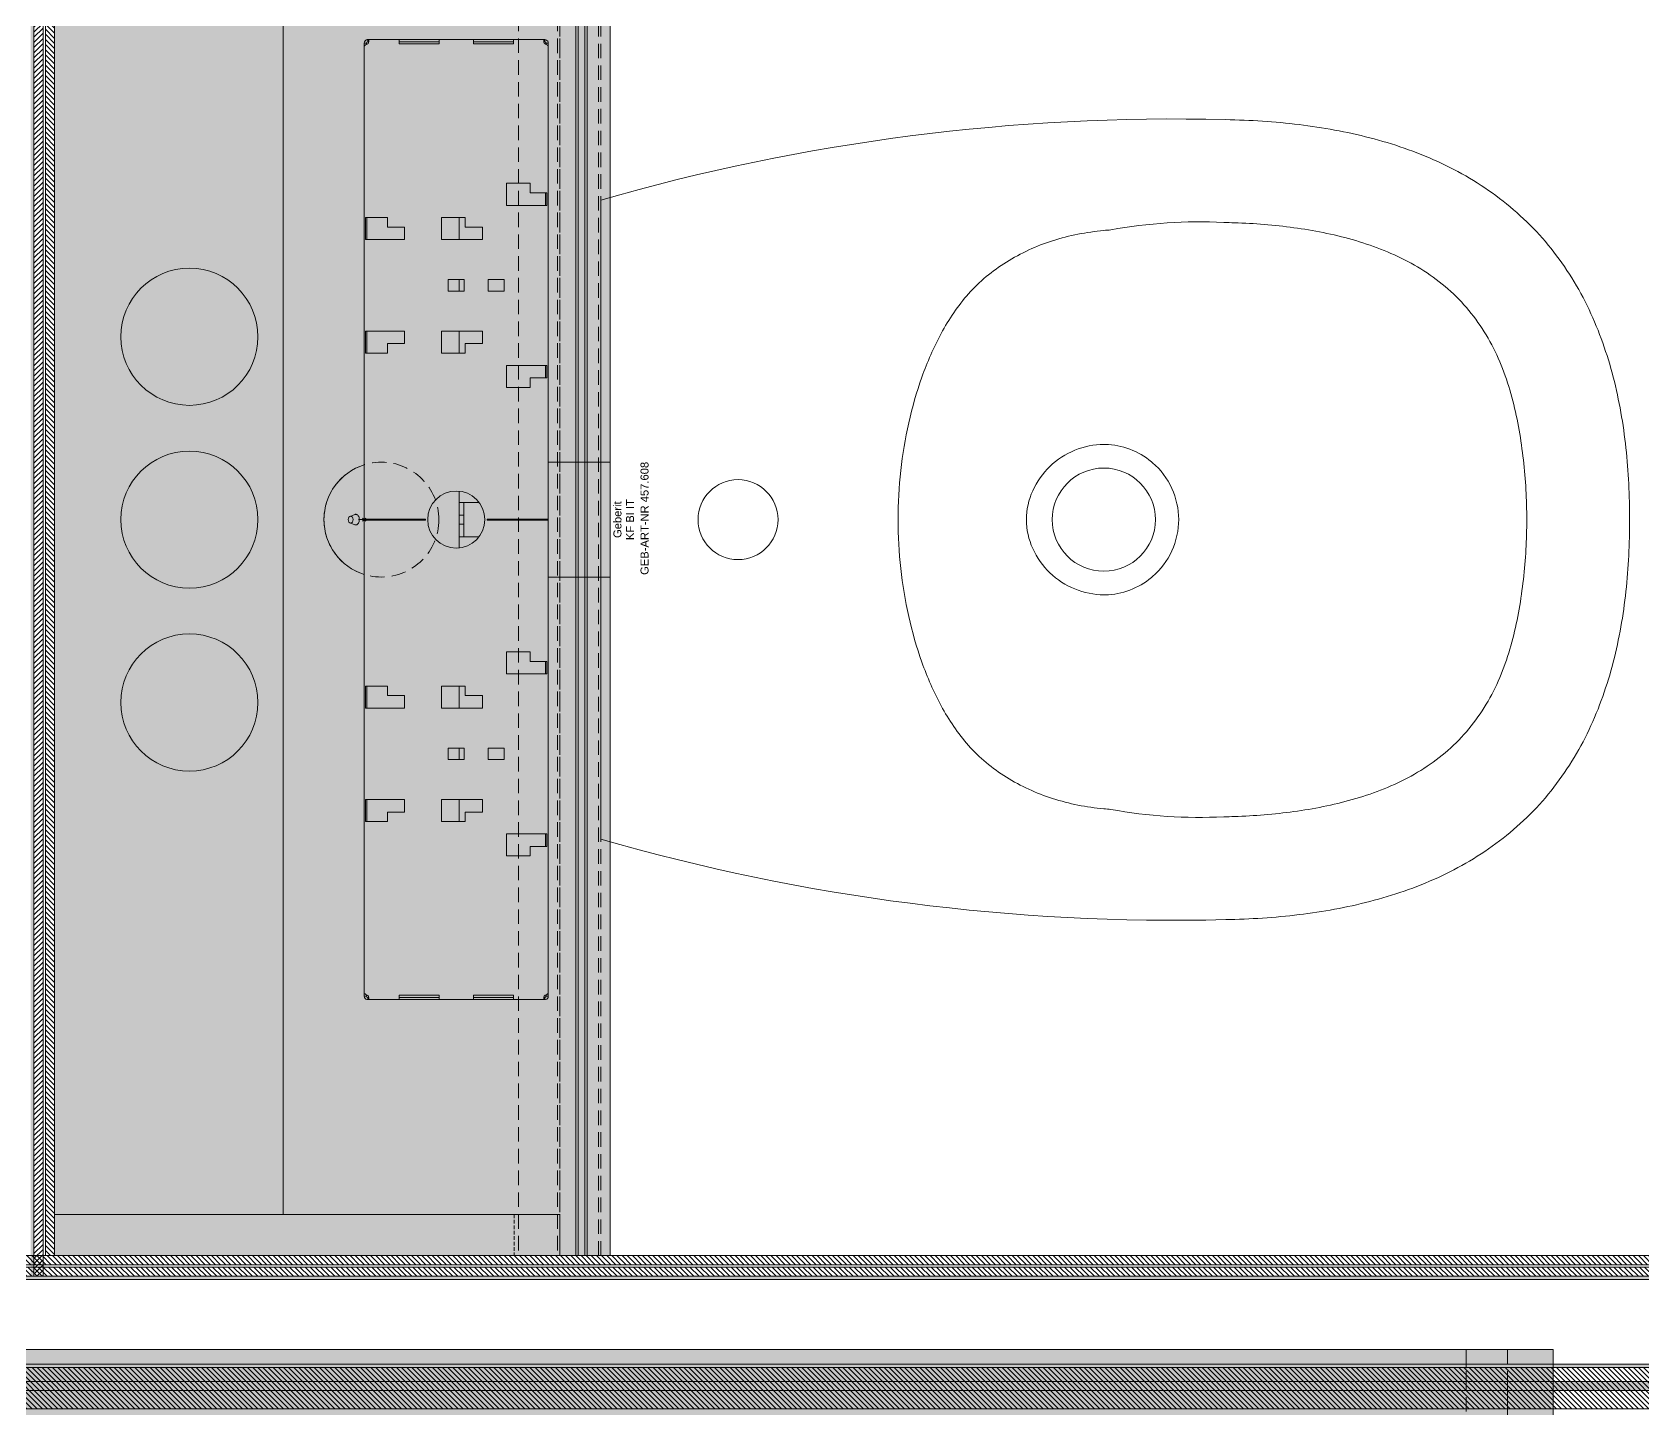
# Model space of a CAD drawing. Header units: millimetres. Extents: x -853320 to 19484, y -510814 to 9708.
# Drawn here: x 12826 to 13531, y 6708 to 7310 of the extents above; entities that cross this region are included whole.
import ezdxf
from ezdxf.enums import TextEntityAlignment as Align

# ---------------------------------------------------------------- set-up
doc = ezdxf.new("R2010")
doc.units = ezdxf.units.MM
doc.linetypes.add('NASCOSTA', pattern=[9.525, 6.35, -3.175])
doc.layers.add('DS_ST_quote 1_50', color=7, linetype='Continuous')
doc.layers.add('TRATTEGGI - Hatch', color=7, linetype='Continuous')
for name, color, linetype, lineweight in [('F_COMBIFIX bidet e wc', 7, 'Continuous', 5), ('F_DIBOND_soffitto_cassone', 7, 'Continuous', 5), ('F_Iluminazione', 170, 'Continuous', 5), ('F_IMPIANTO IDRAULICO', 7, 'Continuous', 5), ('F_LSB Lam.to BIANCO', 30, 'Continuous', 5), ('F_MASSELLO_abete', 30, 'Continuous', 5), ('F_MINERAL WALL', 6, 'Continuous', 5), ('F_MULTI laminato OPACO', 1, 'Continuous', 5), ('F_MULTI laminato OPACO_retino', 1, 'Continuous', 5), ('F_MULTI laminato_soffitto', 5, 'Continuous', 5), ('F_MULTI laminato_soffitto_veletta', 6, 'Continuous', 5), ('F_PARETE_nuove', 5, 'Continuous', 5), ('F_SANITARI', 5, 'Continuous', 5), ('F_SOFFITTI', 7, 'Continuous', 5), ('F_TUBOLARE sez.40x40', 7, 'Continuous', 5)]:
    doc.layers.add(name, color=color, linetype=linetype, lineweight=lineweight)
doc.layers.add('GEB-BEZUG', color=2, linetype='Continuous', lineweight=25, true_color=0xffff00)
doc.styles.add('ARIAL', font='arial.ttf')
doc.styles.get("Standard").update_dxf_attribs({"font": 'arial.ttf'})
doc.dimstyles.new('ISO-100', dxfattribs={"dimtxt": 100, "dimasz": 5, "dimexe": 0.25, "dimexo": 6, "dimgap": 6, "dimtad": 1, "dimtxsty": 'ARIAL', "dimblk": 'ARCHTICK', "dimcen": 2.5, "dimdle": 15, "dimse1": 1, "dimse2": 1, "dimclrd": 256, "dimclre": 256, "dimclrt": 256, "dimadec": 0, "dimazin": 0, "dimtfac": 1, "dimtmove": 0, "dimatfit": 3, "dimldrblk": 'ARCHTICK', "dimfxl": 1, "dimlwd": -1, "dimlwe": -1, "dimarcsym": 0})
pattern_1 = [(315, (2389.956, 53836.7789), (1.122532015, 1.122532015), [])]

# ---------------------------------------------------------------- blocks, each defined once
blk = doc.blocks.new('MOBILE LAVABO_bagno doppia_pianta_rev.02')
at = {"layer": 'F_MULTI laminato OPACO', "true_color": 0x636466, "transparency": 33554559}
h = blk.add_hatch(color=251, dxfattribs=at)
h.dxf.hatch_style = 1
h.paths.add_polyline_path([(3016.27, -6772.2), (3259.27, -6772.2), (3259.27, -5668.2), (3016.27, -5668.2)])
at = {"layer": 'TRATTEGGI - Hatch', "transparency": 33554687}
h = blk.add_hatch(color=1, dxfattribs=at)
h.dxf.hatch_style = 1
h.set_gradient(color1=(192, 192, 192), color2=(255, 255, 0), rotation=270, name='INVCURVED')
h.paths.add_polyline_path([(3249.27, -5668.2), (3249.27, -6772.2), (3245.27, -6772.2), (3245.27, -5668.2)])
at = {"layer": 'F_Iluminazione'}
blk.add_lwpolyline([(3249.27, -5668.2), (3249.27, -6772.2), (3245.27, -6772.2), (3245.27, -5668.2)], close=True, dxfattribs=at)
at = {"layer": 'F_MULTI laminato OPACO'}
blk.add_lwpolyline([(3016.27, -6772.2), (3259.27, -6772.2), (3259.27, -5668.2), (3016.27, -5668.2)], close=True, dxfattribs=at)
at = {"layer": 'F_MULTI laminato OPACO', "linetype": 'NASCOSTA'}
blk.add_lwpolyline([(3236.27, -6772.2), (3254.27, -6772.2), (3254.27, -5668.2), (3236.27, -5668.2)], close=True, dxfattribs=at)
blk = doc.blocks.new('CONTROSOFITTO_camera-living_lato corto_2415x1290_pianta_vista da sopra')
at = {"layer": 'F_MULTI laminato_soffitto_veletta', "transparency": 33554585}
h = blk.add_hatch(color=8, dxfattribs=at)
h.dxf.hatch_style = 1
h.paths.add_polyline_path([(28478.06, -49.14), (28478.06, -2467.14), (27188.06, -2467.14), (27188.06, -49.14)])
at = {"layer": 'F_MASSELLO_abete', "color": 1, "linetype": 'NASCOSTA'}
for points in [[(27294.06, -67.14), (27294.06, -49.14), (28440.06, -49.14), (28440.06, -67.14)], [(28458.06, -49.14), (28458.06, -2467.14), (28440.06, -2467.14), (28440.06, -49.14)]]:
    blk.add_lwpolyline(points, close=True, dxfattribs=at)
at = {"layer": 'F_MULTI laminato_soffitto_veletta'}
blk.add_lwpolyline([(28478.06, -49.14), (28478.06, -2467.14), (27188.06, -2467.14), (27188.06, -49.14)], close=True, dxfattribs=at)
blk = doc.blocks.new('CONTROSOFITTO_rev.01_pianta_vista da sopra')
at = {"layer": 'F_MULTI laminato_soffitto', "color": 5, "linetype": 'NASCOSTA', "ltscale": 5}
blk.add_lwpolyline([(27366.63, -34937.73), (24926.63, -34937.73), (24926.63, -35837.73), (27366.63, -35837.73)], close=True, dxfattribs=at)
at = {"layer": 'F_SOFFITTI'}
blk.add_blockref('CONTROSOFITTO_camera-living_lato corto_2415x1290_pianta_vista da sopra', (-1091.43, -34888.59), dxfattribs=at)
blk = doc.blocks.new('Einfügepunkt')
at = {"layer": 'GEB-BEZUG'}
for p, q in [((-0.71, -0.71), (0.71, 0.71)), ((-0.71, 0.71), (0.71, -0.71))]:
    blk.add_line(p, q, dxfattribs=at)
blk = doc.blocks.new('COMBIFIX_bidet_pianta')
at = {"layer": 'F_SANITARI', "ltscale": 25}
for p, q in [((253849.21, -71315.16), (253849.41, -71315.16)), ((253849.21, -71315.92), (253849.21, -71315.16)), ((253849.21, -71316.16), (253849.21, -71315.92)), ((253849.21, -71316.16), (253849.41, -71316.16)), ((253849.41, -71315.16), (253849.51, -71315.16)), ((253849.41, -71316.16), (253849.51, -71316.16)), ((253849.51, -71315.16), (253862.96, -71315.16)), ((253849.51, -71315.95), (253849.51, -71315.16)), ((253849.51, -71316.16), (253849.51, -71315.95)), ((253862.96, -71316.66), (253862.96, -71315.16)), ((253862.96, -71315.16), (253880.46, -71315.16)), ((253862.96, -71316.16), (253880.46, -71316.16)), ((253880.46, -71315.16), (253895.46, -71315.16)), ((253880.46, -71316.66), (253880.46, -71315.16)), ((253895.46, -71315.16), (253912.96, -71315.16)), ((253895.46, -71315.16), (253895.46, -71316.66)), ((253895.46, -71316.16), (253912.96, -71316.16)), ((253912.96, -71315.16), (253926.4, -71315.16)), ((253912.96, -71315.16), (253912.96, -71316.66)), ((253926.4, -71315.16), (253926.5, -71315.16)), ((253926.4, -71315.83), (253926.4, -71315.16)), ((253926.4, -71316.16), (253926.4, -71315.83)), ((253926.4, -71316.16), (253926.5, -71316.16)), ((253926.5, -71315.16), (253926.71, -71315.16)), ((253926.5, -71316.16), (253926.71, -71316.16)), ((253926.71, -71315.92), (253926.71, -71315.16)), ((253926.71, -71316.16), (253926.71, -71315.92)), ((253848.47, -71316.66), (253847.71, -71316.66)), ((253847.71, -71316.66), (253847.71, -71318.16)), ((253847.71, -71318.16), (253847.71, -71524.91)), ((253848.71, -71316.66), (253848.47, -71316.66)), ((253848.71, -71316.66), (253848.71, -71317.23)), ((253849.41, -71316.78), (253849.21, -71316.98)), ((253862.96, -71316.66), (253862.96, -71317.07)), ((253880.46, -71317.07), (253862.96, -71317.07)), ((253880.46, -71316.66), (253880.46, -71317.07)), ((253895.46, -71317.07), (253895.46, -71316.66)), ((253912.96, -71317.07), (253895.46, -71317.07)), ((253912.96, -71316.66), (253912.96, -71317.07)), ((253926.71, -71316.98), (253926.5, -71316.78)), ((253927.21, -71317.23), (253927.21, -71316.66)), ((253927.21, -71316.66), (253927.44, -71316.66)), ((253927.44, -71316.66), (253928.21, -71316.66)), ((253928.21, -71316.66), (253928.21, -71318.16)), ((253928.21, -71318.16), (253928.21, -71524.91)), ((253855.71, -71382.16), (253855.71, -71378.03)), ((253855.71, -71378.03), (253866.01, -71378.03)), ((253866.01, -71378.03), (253866.01, -71387.66)), ((253848.28, -71387.66), (253848.28, -71382.16)), ((253848.28, -71382.16), (253849.21, -71382.16)), ((253848.9, -71387.66), (253848.9, -71382.16)), ((253855.71, -71382.16), (253849.21, -71382.16)), ((253848.28, -71387.66), (253849.21, -71387.66)), ((253866.01, -71387.66), (253849.21, -71387.66)), ((253884.11, -71393.03), (253894.41, -71393.03)), ((253884.11, -71397.16), (253884.11, -71393.03)), ((253886.71, -71393.03), (253886.71, -71402.66)), ((253894.41, -71402.66), (253894.41, -71393.03)), ((253918.11, -71397.16), (253918.11, -71393.03)), ((253918.11, -71393.03), (253926.71, -71393.03)), ((253927.63, -71393.03), (253926.71, -71393.03)), ((253927.01, -71393.03), (253927.01, -71402.66)), ((253927.63, -71393.03), (253927.63, -71402.66)), ((253876.56, -71402.66), (253876.56, -71397.16)), ((253876.56, -71397.16), (253884.11, -71397.16)), ((253910.56, -71402.66), (253910.56, -71397.16)), ((253910.56, -71397.16), (253918.11, -71397.16)), ((253894.41, -71402.66), (253876.56, -71402.66)), ((253910.56, -71402.66), (253926.71, -71402.66)), ((253927.63, -71402.66), (253926.71, -71402.66)), ((253866.96, -71420.16), (253873.96, -71420.16)), ((253866.96, -71425.16), (253866.96, -71420.16)), ((253873.96, -71425.16), (253873.96, -71420.16)), ((253884.46, -71425.16), (253884.46, -71420.16)), ((253884.46, -71420.16), (253891.46, -71420.16)), ((253886.71, -71420.16), (253886.71, -71425.16)), ((253891.46, -71425.16), (253891.46, -71420.16)), ((253873.96, -71425.16), (253866.96, -71425.16)), ((253884.46, -71425.16), (253891.46, -71425.16)), ((253876.56, -71448.16), (253876.56, -71442.66)), ((253876.56, -71442.66), (253894.41, -71442.66)), ((253886.71, -71442.66), (253886.71, -71452.29)), ((253894.41, -71442.66), (253894.41, -71452.29)), ((253910.56, -71448.16), (253910.56, -71442.66)), ((253926.71, -71442.66), (253910.56, -71442.66)), ((253926.71, -71442.66), (253927.63, -71442.66)), ((253927.01, -71442.66), (253927.01, -71452.29)), ((253927.63, -71442.66), (253927.63, -71452.29)), ((253876.56, -71448.16), (253884.11, -71448.16)), ((253884.11, -71452.29), (253884.11, -71448.16)), ((253918.11, -71448.16), (253910.56, -71448.16)), ((253918.11, -71452.29), (253918.11, -71448.16)), ((253894.41, -71452.29), (253884.11, -71452.29)), ((253926.71, -71452.29), (253918.11, -71452.29)), ((253926.71, -71452.29), (253927.63, -71452.29)), ((253848.28, -71463.16), (253848.28, -71457.66)), ((253849.21, -71457.66), (253848.28, -71457.66)), ((253849.21, -71463.16), (253848.28, -71463.16)), ((253848.9, -71463.16), (253848.9, -71457.66)), ((253849.21, -71457.66), (253866.01, -71457.66)), ((253849.21, -71463.16), (253855.71, -71463.16)), ((253855.71, -71467.29), (253855.71, -71463.16)), ((253866.01, -71457.66), (253866.01, -71467.29)), ((253866.01, -71467.29), (253855.71, -71467.29)), ((253820.71, -71500.03), (253820.71, -71550.28)), ((253847.71, -71500.03), (253820.71, -71500.03)), ((253886.71, -71512.72), (253886.71, -71537.6)), ((253883.71, -71517.66), (253877.96, -71517.66)), ((253883.71, -71517.66), (253884.71, -71517.66)), ((253884.71, -71517.66), (253884.71, -71519.66)), ((253886.71, -71517.66), (253884.71, -71517.66)), ((253884.71, -71519.66), (253884.71, -71522.16)), ((253847.71, -71525.41), (253847.71, -71524.91)), ((253847.71, -71524.91), (253849.21, -71524.91)), ((253847.71, -71525.41), (253847.71, -71732.16)), ((253847.71, -71525.41), (253849.21, -71525.41)), ((253847.81, -71524.91), (253847.81, -71525.41)), ((253874.46, -71524.91), (253849.21, -71524.91)), ((253874.46, -71525.41), (253849.21, -71525.41)), ((253874.46, -71525.41), (253874.46, -71524.91)), ((253884.71, -71523.16), (253884.71, -71522.16)), ((253884.71, -71523.16), (253884.71, -71527.16)), ((253884.71, -71523.16), (253886.71, -71523.16)), ((253884.71, -71528.16), (253884.71, -71527.16)), ((253886.71, -71527.16), (253884.71, -71527.16)), ((253901.46, -71525.41), (253901.46, -71524.91)), ((253901.46, -71524.91), (253926.71, -71524.91)), ((253901.46, -71525.41), (253926.71, -71525.41)), ((253928.21, -71525.16), (253925.71, -71525.16)), ((253926.71, -71524.91), (253928.21, -71524.91)), ((253926.71, -71525.41), (253928.21, -71525.41)), ((253928.11, -71524.91), (253928.11, -71525.41)), ((253928.21, -71525.16), (253928.21, -71522.66)), ((253928.21, -71525.41), (253928.21, -71524.91)), ((253928.21, -71525.16), (253928.21, -71527.66)), ((253928.21, -71525.16), (253930.71, -71525.16)), ((253928.21, -71525.41), (253928.21, -71732.16)), ((253934.44, -71523.71), (253932.4, -71522.91)), ((253934.44, -71526.6), (253932.4, -71527.41)), ((253877.96, -71532.66), (253883.71, -71532.66)), ((253884.71, -71532.66), (253883.71, -71532.66)), ((253884.71, -71528.16), (253884.71, -71530.66)), ((253884.71, -71530.66), (253884.71, -71532.66)), ((253886.71, -71532.66), (253884.71, -71532.66)), ((253847.71, -71550.28), (253820.71, -71550.28)), ((253855.71, -71587.16), (253855.71, -71583.03)), ((253855.71, -71583.03), (253866.01, -71583.03)), ((253866.01, -71583.03), (253866.01, -71592.66)), ((253848.28, -71592.66), (253848.28, -71587.16)), ((253848.28, -71587.16), (253849.21, -71587.16)), ((253848.9, -71592.66), (253848.9, -71587.16)), ((253855.71, -71587.16), (253849.21, -71587.16)), ((253848.28, -71592.66), (253849.21, -71592.66)), ((253866.01, -71592.66), (253849.21, -71592.66)), ((253884.11, -71598.03), (253894.41, -71598.03)), ((253884.11, -71602.16), (253884.11, -71598.03)), ((253886.71, -71598.03), (253886.71, -71607.66)), ((253894.41, -71607.66), (253894.41, -71598.03)), ((253918.11, -71602.16), (253918.11, -71598.03)), ((253918.11, -71598.03), (253926.71, -71598.03)), ((253927.63, -71598.03), (253926.71, -71598.03)), ((253927.01, -71598.03), (253927.01, -71607.66)), ((253927.63, -71598.03), (253927.63, -71607.66)), ((253876.56, -71607.66), (253876.56, -71602.16)), ((253876.56, -71602.16), (253884.11, -71602.16)), ((253910.56, -71607.66), (253910.56, -71602.16)), ((253910.56, -71602.16), (253918.11, -71602.16)), ((253894.41, -71607.66), (253876.56, -71607.66)), ((253910.56, -71607.66), (253926.71, -71607.66)), ((253927.63, -71607.66), (253926.71, -71607.66)), ((253866.96, -71625.16), (253866.96, -71630.16)), ((253866.96, -71625.16), (253873.96, -71625.16)), ((253873.96, -71625.16), (253873.96, -71630.16)), ((253884.46, -71630.16), (253884.46, -71625.16)), ((253884.46, -71625.16), (253891.46, -71625.16)), ((253886.71, -71625.16), (253886.71, -71630.16)), ((253891.46, -71625.16), (253891.46, -71630.16)), ((253866.96, -71630.16), (253873.96, -71630.16)), ((253884.46, -71630.16), (253891.46, -71630.16)), ((253876.56, -71653.16), (253876.56, -71647.66)), ((253876.56, -71647.66), (253894.41, -71647.66)), ((253876.56, -71653.16), (253884.11, -71653.16)), ((253884.11, -71657.29), (253884.11, -71653.16)), ((253886.71, -71647.66), (253886.71, -71657.29)), ((253894.41, -71647.66), (253894.41, -71657.29)), ((253910.56, -71653.16), (253910.56, -71647.66)), ((253926.71, -71647.66), (253910.56, -71647.66)), ((253918.11, -71653.16), (253910.56, -71653.16)), ((253918.11, -71657.29), (253918.11, -71653.16)), ((253926.71, -71647.66), (253927.63, -71647.66)), ((253927.01, -71647.66), (253927.01, -71657.29)), ((253927.63, -71647.66), (253927.63, -71657.29)), ((253894.41, -71657.29), (253884.11, -71657.29)), ((253926.71, -71657.29), (253918.11, -71657.29)), ((253926.71, -71657.29), (253927.63, -71657.29)), ((253848.28, -71668.16), (253848.28, -71662.66)), ((253849.21, -71662.66), (253848.28, -71662.66)), ((253849.21, -71668.16), (253848.28, -71668.16)), ((253848.9, -71668.16), (253848.9, -71662.66)), ((253849.21, -71662.66), (253866.01, -71662.66)), ((253849.21, -71668.16), (253855.71, -71668.16)), ((253855.71, -71672.29), (253855.71, -71668.16)), ((253866.01, -71662.66), (253866.01, -71672.29)), ((253866.01, -71672.29), (253855.71, -71672.29)), ((253847.71, -71733.66), (253847.71, -71732.16)), ((253928.21, -71733.66), (253928.21, -71732.16)), ((253848.47, -71733.66), (253847.71, -71733.66)), ((253848.71, -71733.66), (253848.47, -71733.66)), ((253848.71, -71733.08), (253848.71, -71733.66)), ((253849.21, -71733.34), (253849.41, -71733.54)), ((253849.41, -71734.16), (253849.21, -71734.16)), ((253849.21, -71734.16), (253849.21, -71734.39)), ((253849.21, -71734.39), (253849.21, -71735.16)), ((253849.41, -71735.16), (253849.21, -71735.16)), ((253849.51, -71734.16), (253849.41, -71734.16)), ((253849.51, -71735.16), (253849.41, -71735.16)), ((253849.51, -71734.16), (253849.51, -71734.49)), ((253849.51, -71734.49), (253849.51, -71735.16)), ((253862.96, -71735.16), (253849.51, -71735.16)), ((253862.96, -71733.66), (253862.96, -71733.25)), ((253862.96, -71733.25), (253880.46, -71733.25)), ((253862.96, -71735.16), (253862.96, -71733.66)), ((253880.46, -71734.16), (253862.96, -71734.16)), ((253880.46, -71735.16), (253862.96, -71735.16)), ((253880.46, -71733.25), (253880.46, -71733.66)), ((253880.46, -71735.16), (253880.46, -71733.66)), ((253895.46, -71735.16), (253880.46, -71735.16)), ((253895.46, -71733.66), (253895.46, -71733.25)), ((253895.46, -71733.25), (253912.96, -71733.25)), ((253895.46, -71733.66), (253895.46, -71735.16)), ((253912.96, -71734.16), (253895.46, -71734.16)), ((253912.96, -71735.16), (253895.46, -71735.16)), ((253912.96, -71733.66), (253912.96, -71733.25)), ((253912.96, -71733.66), (253912.96, -71735.16)), ((253926.4, -71735.16), (253912.96, -71735.16)), ((253926.5, -71734.16), (253926.4, -71734.16)), ((253926.4, -71734.16), (253926.4, -71734.37)), ((253926.4, -71734.37), (253926.4, -71735.16)), ((253926.5, -71735.16), (253926.4, -71735.16)), ((253926.5, -71733.54), (253926.71, -71733.34)), ((253926.71, -71734.16), (253926.5, -71734.16)), ((253926.71, -71735.16), (253926.5, -71735.16)), ((253926.71, -71734.16), (253926.71, -71734.39)), ((253926.71, -71734.39), (253926.71, -71735.16)), ((253927.21, -71733.66), (253927.21, -71733.08)), ((253927.21, -71733.66), (253927.44, -71733.66)), ((253927.44, -71733.66), (253928.21, -71733.66))]:
    blk.add_line(p, q, dxfattribs=at)
at = {"layer": 'F_SANITARI', "linetype": 'NASCOSTA'}
blk.add_circle((253920.71, -71525.16), 25.13, dxfattribs=at)
at = {"layer": 'F_SANITARI', "ltscale": 25}
blk.add_circle((253887.96, -71525.16), 12.5, dxfattribs=at)
for centre, radius, start, end in [((253848.7, -71316.07), 1, 315, 323.91048), ((253927.21, -71316.07), 1, 216.08952, 225), ((253920.71, -71525.16), 25.13, 287.36798, 72.63202), ((253848.7, -71734.25), 1, 36.08952, 45), ((253927.21, -71734.25), 1, 135, 143.91048)]:
    blk.add_arc(centre, radius, start, end, dxfattribs=at)
blk.add_ellipse((253934.16, -71525.16), major_axis=(0, -1.5), ratio=0.707107, dxfattribs=at)
for points, knots in [([(253847.71, -71316.66), (253847.71, -71315.97), (253848.21, -71315.35), (253848.87, -71315.2), (253848.98, -71315.17), (253849.09, -71315.16), (253849.21, -71315.16)], [-1.317153, -1.317153, -1.317153, -1.317153, 0.938554, 0.938554, 0.938554, 1.317153, 1.317153, 1.317153, 1.317153]), ([(253849.51, -71315.16), (253849.7, -71315.16), (253849.75, -71315.53), (253849.66, -71316.06), (253849.63, -71316.25), (253849.58, -71316.45), (253849.51, -71316.66)], [0, 0, 0, 0, 2.663741, 2.663741, 2.663741, 3.624787, 3.624787, 3.624787, 3.624787]), ([(253926.4, -71316.66), (253926.21, -71316.09), (253926.16, -71315.51), (253926.25, -71315.28), (253926.28, -71315.2), (253926.33, -71315.16), (253926.4, -71315.16)], [0, 0, 0, 0, 2.680618, 2.680618, 2.680618, 3.624787, 3.624787, 3.624787, 3.624787]), ([(253928.21, -71316.66), (253928.21, -71315.97), (253927.7, -71315.35), (253927.05, -71315.2), (253926.93, -71315.17), (253926.82, -71315.16), (253926.71, -71315.16)], [-1.317153, -1.317153, -1.317153, -1.317153, 0.938554, 0.938554, 0.938554, 1.317153, 1.317153, 1.317153, 1.317153]), ([(253847.71, -71318.16), (253847.71, -71317.82), (253848.21, -71317.49), (253848.87, -71317.15), (253848.98, -71317.09), (253849.09, -71317.04), (253849.21, -71316.98)], [-1.317153, -1.317153, -1.317153, -1.317153, 0.938554, 0.938554, 0.938554, 1.317153, 1.317153, 1.317153, 1.317153]), ([(253928.21, -71318.16), (253928.21, -71317.82), (253927.7, -71317.49), (253927.05, -71317.15), (253926.93, -71317.09), (253926.82, -71317.04), (253926.71, -71316.98)], [-1.317153, -1.317153, -1.317153, -1.317153, 0.938554, 0.938554, 0.938554, 1.317153, 1.317153, 1.317153, 1.317153]), ([(253932.4, -71527.41), (253932.37, -71527.42), (253932.34, -71527.43), (253932.21, -71527.47), (253932.1, -71527.49), (253931.9, -71527.49), (253931.8, -71527.49), (253931.58, -71527.43), (253931.46, -71527.39), (253931.16, -71527.21), (253930.99, -71527.05), (253930.7, -71526.65), (253930.58, -71526.39), (253930.41, -71525.83), (253930.36, -71525.52), (253930.35, -71524.91), (253930.38, -71524.62), (253930.52, -71524.08), (253930.62, -71523.84), (253930.88, -71523.4), (253931.05, -71523.2), (253931.36, -71522.98), (253931.49, -71522.92), (253931.73, -71522.85), (253931.83, -71522.83), (253932.03, -71522.82), (253932.13, -71522.83), (253932.29, -71522.87), (253932.35, -71522.89), (253932.4, -71522.91)], [0.3029595, 0.3029595, 0.3029595, 0.3029595, 0.3166557, 0.3166557, 0.3606329, 0.3606329, 0.4030314, 0.4030314, 0.4565579, 0.4565579, 0.542216, 0.542216, 0.6339937, 0.6339937, 0.7279357, 0.7279357, 0.8163819, 0.8163819, 0.8999147, 0.8999147, 0.9924498, 0.9924498, 1.0513574, 1.0513574, 1.0950439, 1.0950439, 1.1376166, 1.1376166, 1.1623943, 1.1623943, 1.1623943, 1.1623943]), ([(253847.71, -71732.16), (253847.71, -71732.5), (253848.21, -71732.83), (253848.87, -71733.17), (253848.98, -71733.22), (253849.09, -71733.28), (253849.21, -71733.34)], [-1.317153, -1.317153, -1.317153, -1.317153, 0.938554, 0.938554, 0.938554, 1.317153, 1.317153, 1.317153, 1.317153]), ([(253926.71, -71733.34), (253927.39, -71733), (253928.01, -71732.66), (253928.17, -71732.33), (253928.19, -71732.27), (253928.21, -71732.22), (253928.21, -71732.16)], [-1.317153, -1.317153, -1.317153, -1.317153, 0.938554, 0.938554, 0.938554, 1.317153, 1.317153, 1.317153, 1.317153]), ([(253849.21, -71735.16), (253848.52, -71735.16), (253847.9, -71734.66), (253847.74, -71734), (253847.72, -71733.89), (253847.71, -71733.77), (253847.71, -71733.66)], [-1.317153, -1.317153, -1.317153, -1.317153, 0.938554, 0.938554, 0.938554, 1.317153, 1.317153, 1.317153, 1.317153]), ([(253849.51, -71733.66), (253849.7, -71734.23), (253849.75, -71734.8), (253849.66, -71735.03), (253849.63, -71735.12), (253849.58, -71735.16), (253849.51, -71735.16)], [0, 0, 0, 0, 2.663741, 2.663741, 2.663741, 3.624787, 3.624787, 3.624787, 3.624787]), ([(253926.4, -71735.16), (253926.21, -71735.16), (253926.16, -71734.79), (253926.25, -71734.25), (253926.28, -71734.07), (253926.33, -71733.86), (253926.4, -71733.66)], [0, 0, 0, 0, 2.680618, 2.680618, 2.680618, 3.624787, 3.624787, 3.624787, 3.624787]), ([(253928.21, -71733.66), (253928.21, -71734.34), (253927.7, -71734.97), (253927.05, -71735.12), (253926.93, -71735.15), (253926.82, -71735.16), (253926.71, -71735.16)], [-1.317153, -1.317153, -1.317153, -1.317153, 0.938554, 0.938554, 0.938554, 1.317153, 1.317153, 1.317153, 1.317153])]:
    blk.add_open_spline(points, degree=3, knots=knots, dxfattribs=at)
for points in [[(253848.71, -71316.66), (253848.71, -71316.39), (253848.94, -71316.16), (253849.21, -71316.16)], [(253849.51, -71316.16), (253849.56, -71316.16), (253849.61, -71316.17), (253849.64, -71316.19)], [(253926.27, -71316.18), (253926.31, -71316.17), (253926.35, -71316.16), (253926.4, -71316.16)], [(253927.21, -71316.66), (253927.21, -71316.39), (253926.97, -71316.16), (253926.71, -71316.16)], [(253849.21, -71734.16), (253848.94, -71734.16), (253848.71, -71733.93), (253848.71, -71733.66)], [(253849.64, -71734.13), (253849.61, -71734.15), (253849.56, -71734.16), (253849.51, -71734.16)], [(253926.4, -71734.16), (253926.35, -71734.16), (253926.31, -71734.15), (253926.27, -71734.13)], [(253927.21, -71733.66), (253927.21, -71733.93), (253926.97, -71734.16), (253926.71, -71734.16)]]:
    blk.add_open_spline(points, degree=3, dxfattribs=at)
at = {"layer": 'F_SANITARI', "ltscale": 25, "rotation": 270}
blk.add_blockref('Einfügepunkt', (253928.21, -71525.16), dxfattribs=at)
at = {"layer": 'F_SANITARI'}
for s, p in [('GEB-ART-NR 457.608', (253803.86, -71525.71)), ('KF BI IT', (253810.21, -71525.16)), ('Geberit', (253815.71, -71525.16))]:
    blk.add_text(s, height=3.5, rotation=270, dxfattribs=at).set_placement(p, align=Align.CENTER)
blk = doc.blocks.new('VASO WC_pianta')
at = {"layer": 'F_SANITARI', "linetype": 'Continuous'}
for q in [(29555.62, 22779.93), (29555.62, 22500.39)]:
    blk.add_line((29555.62, 22640.16), q, dxfattribs=at)
at = {"layer": 'F_SANITARI', "linetype": 'Continuous', "ltscale": 2}
for p, q in [((29335.62, 22673.05), (29334.93, 22673.04)), ((29314.81, 22665.5), (29314.3, 22665.06)), ((29314.81, 22614.83), (29314.3, 22615.26)), ((29335.62, 22607.27), (29334.93, 22607.28))]:
    blk.add_line(p, q, dxfattribs=at)
at = {"layer": 'F_SANITARI', "linetype": 'Continuous'}
for centre, radius, start, end in [((29304.74, 21911.47), 903.97, 73.8874, 91.42208), ((29289.2, 22459.64), 310.59, 91.11071, 91.98651), ((29293.97, 22557.79), 212.66, 79.56406, 92.90685), ((29323.64, 22640.15), 127.08, 84.5908, 86.00692), ((29495.62, 22640.16), 17.5, 0, 180), ((29495.62, 22640.16), 17.5, 180, 0), ((29289.2, 22820.69), 310.59, 268.01349, 268.88929), ((29293.97, 22722.53), 212.66, 267.09315, 280.43594), ((29323.64, 22640.17), 127.08, 273.99308, 275.4092), ((29304.74, 23368.85), 903.97, 268.57792, 286.1126)]:
    blk.add_arc(centre, radius, start, end, dxfattribs=at)
at = {"layer": 'F_SANITARI', "linetype": 'Continuous', "ltscale": 2}
for start, end in [(0, 180), (180, 0)]:
    blk.add_arc((29335.62, 22640.16), 22.57, start, end, dxfattribs=at)
at = {"layer": 'F_SANITARI', "linetype": 'Continuous'}
for points, knots in [([(29105.62, 22640.16), (29105.62, 22650.63), (29106.6, 22671.6), (29111.94, 22702.66), (29122.35, 22732.52), (29138.94, 22759.59), (29161.75, 22781.76), (29189.16, 22797.76), (29219.09, 22807.99), (29239.8, 22811.71), (29250.21, 22812.98)], [0, 0, 0, 0, 0.12487, 0.249706, 0.374626, 0.499657, 0.624755, 0.749883, 0.874965, 1, 1, 1, 1]), ([(29150.62, 22640.16), (29150.62, 22648.9), (29151.34, 22662.02), (29153.83, 22679.33), (29156.53, 22692.19), (29160.32, 22704.78), (29165.68, 22716.82), (29172.68, 22727.98), (29181.23, 22738), (29191.31, 22746.49), (29206.25, 22755.61), (29226.77, 22763.38), (29252.43, 22768.38), (29269.76, 22769.74), (29278.44, 22770.04)], [0, 0, 0, 0, 0.125154, 0.187777, 0.250457, 0.313167, 0.375886, 0.438607, 0.501286, 0.56391, 0.626485, 0.751311, 0.87569, 1, 1, 1, 1]), ([(29335.62, 22766.67), (29343.2, 22765.95), (29358.11, 22763.12), (29375.27, 22755.24), (29387.2, 22746.7), (29397.46, 22736.74), (29407.29, 22721.97), (29415.61, 22702.69), (29421.39, 22682.47), (29424.85, 22661.54), (29425.62, 22647.31), (29425.62, 22640.16)], [0, 0, 0, 0, 0.132747, 0.261962, 0.325246, 0.387631, 0.510078, 0.63116, 0.752435, 0.875396, 1, 1, 1, 1]), ([(29105.62, 22640.16), (29105.62, 22629.69), (29106.6, 22608.73), (29111.94, 22577.66), (29122.35, 22547.81), (29138.94, 22520.74), (29161.75, 22498.57), (29189.16, 22482.56), (29219.09, 22472.33), (29239.8, 22468.62), (29250.21, 22467.35)], [0, 0, 0, 0, 0.12487, 0.249706, 0.374626, 0.499657, 0.624755, 0.749883, 0.874965, 1, 1, 1, 1]), ([(29150.62, 22640.16), (29150.62, 22631.43), (29151.34, 22618.3), (29153.83, 22600.99), (29156.53, 22588.14), (29160.32, 22575.54), (29165.68, 22563.5), (29172.68, 22552.34), (29181.23, 22542.32), (29191.31, 22533.83), (29206.25, 22524.71), (29226.77, 22516.94), (29252.43, 22511.95), (29269.76, 22510.58), (29278.44, 22510.28)], [0, 0, 0, 0, 0.125154, 0.187777, 0.250457, 0.313167, 0.375886, 0.438607, 0.501286, 0.56391, 0.626485, 0.751311, 0.87569, 1, 1, 1, 1]), ([(29335.62, 22513.65), (29343.2, 22514.37), (29358.11, 22517.2), (29375.27, 22525.08), (29387.2, 22533.62), (29397.46, 22543.58), (29407.29, 22558.35), (29415.61, 22577.64), (29421.39, 22597.85), (29424.85, 22618.78), (29425.62, 22633.01), (29425.62, 22640.16)], [0, 0, 0, 0, 0.132747, 0.261962, 0.325246, 0.387631, 0.510078, 0.63116, 0.752435, 0.875396, 1, 1, 1, 1])]:
    blk.add_open_spline(points, degree=3, knots=knots, dxfattribs=at)
for points in [[(29250.21, 22812.98), (29260.85, 22814.28), (29271.58, 22814.95), (29282.31, 22815.16)], [(29250.21, 22467.35), (29260.85, 22466.05), (29271.58, 22465.37), (29282.31, 22465.16)]]:
    blk.add_open_spline(points, degree=3, dxfattribs=at)
at = {"layer": 'F_SANITARI', "linetype": 'Continuous', "ltscale": 2}
for points, knots in [([(29334.93, 22673.04), (29331.3, 22672.98), (29324.01, 22671.57), (29317.61, 22667.82), (29314.81, 22665.5)], [0, 0, 0, 0, 0.499905, 1, 1, 1, 1]), ([(29369.49, 22640.16), (29369.49, 22644.48), (29367.48, 22653.21), (29359.76, 22664), (29348.67, 22671.28), (29339.94, 22673.04), (29335.62, 22673.05)], [0, 0, 0, 0, 0.249844, 0.49993, 0.750034, 1, 1, 1, 1]), ([(29314.3, 22665.06), (29310.76, 22662), (29304.94, 22654.29), (29302.85, 22644.83), (29302.85, 22640.16)], [0, 0, 0, 0, 0.500093, 1, 1, 1, 1]), ([(29314.3, 22615.26), (29310.76, 22618.32), (29304.94, 22626.04), (29302.85, 22635.49), (29302.85, 22640.16)], [0, 0, 0, 0, 0.500093, 1, 1, 1, 1]), ([(29369.49, 22640.16), (29369.49, 22635.84), (29367.48, 22627.11), (29359.76, 22616.32), (29348.67, 22609.05), (29339.94, 22607.29), (29335.62, 22607.27)], [0, 0, 0, 0, 0.249844, 0.49993, 0.750034, 1, 1, 1, 1]), ([(29334.93, 22607.28), (29331.3, 22607.34), (29324.01, 22608.75), (29317.61, 22612.5), (29314.81, 22614.83)], [0, 0, 0, 0, 0.499905, 1, 1, 1, 1])]:
    blk.add_open_spline(points, degree=3, knots=knots, dxfattribs=at)
blk = doc.blocks.new('BAGNO_camera doppia_rev.02_pianta')
at = {"layer": 'F_MINERAL WALL'}
h = blk.add_hatch(dxfattribs=at)
h.set_pattern_fill('ANSI31', color=256, scale=0.5, angle=-90)
h.set_pattern_definition([(315, (8857.956, 55629.7789), (1.122532015, 1.122532015), [])])
h.paths.add_polyline_path([(30724.62, 21887.66), (30724.62, 22991.66), (30728.62, 22991.66), (30728.62, 21887.66)])
at = {"layer": 'F_MULTI laminato OPACO_retino', "true_color": 0x636466, "transparency": 33554559}
h = blk.add_hatch(color=251, dxfattribs=at)
h.dxf.hatch_style = 1
h.paths.add_polyline_path([(30728.62, 21887.66), (30971.62, 21887.66), (30971.62, 22991.66), (30728.62, 22991.66)])
at = {"layer": 'TRATTEGGI - Hatch', "transparency": 33554687}
h = blk.add_hatch(color=1, dxfattribs=at)
h.dxf.hatch_style = 1
h.set_gradient(color1=(192, 192, 192), color2=(255, 255, 0), rotation=270, name='INVCURVED')
h.paths.add_polyline_path([(30960.62, 21887.66), (30960.62, 22991.66), (30956.62, 22991.66), (30956.62, 21887.66)])
at = {"layer": 'F_Iluminazione'}
blk.add_lwpolyline([(30960.62, 21887.66), (30960.62, 22991.66), (30956.62, 22991.66), (30956.62, 21887.66)], close=True, dxfattribs=at)
at = {"layer": 'F_LSB Lam.to BIANCO'}
for points in [[(30828.62, 21905.66), (30828.62, 22973.66), (30728.62, 22973.66), (30728.62, 21905.66)], [(30728.62, 21887.66), (30728.62, 21905.66), (30949.62, 21905.66), (30949.62, 21887.66)]]:
    blk.add_lwpolyline(points, close=True, dxfattribs=at)
at = {"layer": 'F_LSB Lam.to BIANCO', "linetype": 'NASCOSTA', "ltscale": 0.25}
blk.add_lwpolyline([(30949.62, 21887.66), (30949.62, 21905.66), (30929.62, 21905.66), (30929.62, 21887.66)], close=True, dxfattribs=at)
at = {"layer": 'F_MINERAL WALL'}
blk.add_lwpolyline([(30724.62, 21887.66), (30724.62, 22991.66), (30728.62, 22991.66), (30728.62, 21887.66)], close=True, dxfattribs=at)
at = {"layer": 'F_MULTI laminato OPACO', "color": 3}
blk.add_lwpolyline([(30728.62, 21887.66), (30971.62, 21887.66), (30971.62, 22991.66), (30728.62, 22991.66)], close=True, dxfattribs=at)
at = {"layer": 'F_MULTI laminato OPACO', "color": 143, "linetype": 'NASCOSTA', "true_color": 0x7aafdf}
blk.add_lwpolyline([(30931.62, 21887.66), (30949.62, 21887.66), (30949.62, 22991.66), (30931.62, 22991.66)], close=True, dxfattribs=at)
at = {"layer": 'F_MULTI laminato OPACO', "linetype": 'NASCOSTA'}
blk.add_lwpolyline([(30949.62, 21887.66), (30967.62, 21887.66), (30967.62, 22991.66), (30949.62, 22991.66)], close=True, dxfattribs=at)
at = {"color": 1, "rotation": 180}
blk.add_blockref('VASO WC_pianta', (60523.23, 44849.82), dxfattribs=at)
at = {"layer": 'F_COMBIFIX bidet e wc', "rotation": 180}
blk.add_blockref('COMBIFIX_bidet_pianta', (284792.32, -49315.5), dxfattribs=at)
blk = doc.blocks.new('PARETI NUOVE_slider grande_cucina_rev.01_pianta')
at = {"layer": 'F_DIBOND_soffitto_cassone'}
h = blk.add_hatch(dxfattribs=at)
h.set_pattern_fill('ANSI31', color=1, scale=0.5)
h.set_pattern_definition([(45, (-5301.5022, -601), (-1.122532015, 1.122532015), [])])
h.paths.add_polyline_path([(26720.62, 22972.66), (26724.62, 22972.66), (26724.62, 21854.66), (26720.62, 21854.66)])
h = blk.add_hatch(dxfattribs=at)
h.set_pattern_fill('ANSI31', color=1, scale=0.5, angle=-90)
h.set_pattern_definition(pattern_1)
h.paths.add_polyline_path([(26030.62, 21858.66), (26030.62, 21854.66), (28017.62, 21854.66), (28017.62, 21858.66)])
at = {"layer": 'F_MINERAL WALL'}
h = blk.add_hatch(dxfattribs=at)
h.set_pattern_fill('ANSI31', color=256, scale=0.5, angle=-90)
h.set_pattern_definition(pattern_1)
h.paths.add_polyline_path([(26030.62, 21863.66), (26030.62, 21859.66), (28017.62, 21859.66), (28017.62, 21863.66)])
at = {"layer": 'F_MULTI laminato OPACO_retino'}
h = blk.add_hatch(dxfattribs=at)
h.set_pattern_fill('ANSI31', color=256, scale=0.5, angle=-90)
h.set_pattern_definition([(315, (3063.956, 53827.7789), (1.122532015, 1.122532015), [])])
h.paths.add_polyline_path([(28017.62, 21796.66), (28017.62, 21814.66), (26029.62, 21814.66), (26029.62, 21796.66)])
at = {"layer": 'F_TUBOLARE sez.40x40', "true_color": 0x636466}
h = blk.add_hatch(color=251, dxfattribs=at)
h.dxf.hatch_style = 1
h.paths.add_polyline_path([(26680.62, 21854.66), (26720.62, 21854.66), (26720.62, 22972.66), (26680.62, 22972.66)])
h.paths.add_polyline_path([(26682.12, 21854.66), (26719.12, 21854.66), (26719.12, 22972.66), (26682.12, 22972.66)], flags=17)
h = blk.add_hatch(color=251, dxfattribs=at)
h.dxf.hatch_style = 1
h.paths.add_polyline_path([(28017.62, 21854.66), (28017.62, 21814.66), (26029.62, 21814.66), (26029.62, 21854.66)])
h.paths.add_polyline_path([(28017.62, 21853.16), (28017.62, 21816.16), (26029.62, 21816.16), (26029.62, 21853.16)], flags=17)
at = {"layer": 'TRATTEGGI - Hatch', "transparency": 33554687}
h = blk.add_hatch(color=1, dxfattribs=at)
h.dxf.hatch_style = 1
h.set_gradient(color1=(192, 192, 192), color2=(255, 255, 0), name='INVCURVED')
h.paths.add_polyline_path([(26029.62, 21808.66), (28017.62, 21808.66), (28017.62, 21804.66), (26029.62, 21804.66)])
at = {"layer": 'F_DIBOND_soffitto_cassone', "color": 1}
for points in [[(26720.62, 22972.66), (26724.62, 22972.66), (26724.62, 21854.66), (26720.62, 21854.66)], [(26030.62, 21858.66), (26030.62, 21854.66), (28017.62, 21854.66), (28017.62, 21858.66)]]:
    blk.add_lwpolyline(points, close=True, dxfattribs=at)
at = {"layer": 'F_Iluminazione'}
blk.add_lwpolyline([(26029.62, 21808.66), (28017.62, 21808.66), (28017.62, 21804.66), (26029.62, 21804.66)], close=True, dxfattribs=at)
at = {"layer": 'F_MINERAL WALL'}
blk.add_lwpolyline([(26030.62, 21863.66), (26030.62, 21859.66), (28017.62, 21859.66), (28017.62, 21863.66)], close=True, dxfattribs=at)
at = {"layer": 'F_MULTI laminato OPACO'}
blk.add_lwpolyline([(28017.62, 21796.66), (28017.62, 21814.66), (26029.62, 21814.66), (26029.62, 21796.66)], close=True, dxfattribs=at)
at = {"layer": 'F_TUBOLARE sez.40x40'}
for points in [[(26680.62, 21854.66), (26720.62, 21854.66), (26720.62, 22972.66), (26680.62, 22972.66)], [(28017.62, 21854.66), (28017.62, 21814.66), (26029.62, 21814.66), (26029.62, 21854.66)], [(28017.62, 21853.16), (28017.62, 21816.16), (26029.62, 21816.16), (26029.62, 21853.16)]]:
    blk.add_lwpolyline(points, close=True, dxfattribs=at)
blk = doc.blocks.new('_ArchTick')
at = {"color": 0, "linetype": 'ByBlock', "const_width": 0.15}
blk.add_lwpolyline([(-0.5, -0.5), (0.5, 0.5)], dxfattribs=at)
blk = doc.blocks.new('*D146')
at = {"layer": 'Defpoints', "color": 0, "transparency": 16777216}
for p in [(5588.56, 7348.81), (19268.52, 2810.66), (19483.82, 2810.66)]:
    blk.add_point(p, dxfattribs=at)
at = {"layer": 'DS_ST_quote 1_50', "transparency": 16777216}
blk.add_line((19268.52, 7363.81), (19268.52, 2795.66), dxfattribs=at)
at = {"layer": 'DS_ST_quote 1_50', "transparency": 16777216, "xscale": 5, "yscale": 5, "zscale": 5}
for p, rotation in [((19268.52, 7348.81), 90), ((19268.52, 2810.66), 270)]:
    blk.add_blockref('_ArchTick', p, dxfattribs=dict(at, rotation=rotation))
at = {"layer": 'DS_ST_quote 1_50', "transparency": 16777216, "insert": (19202.43, 5079.74), "char_height": 100, "attachment_point": 5, "rotation": 90, "style": 'ARIAL'}
blk.add_mtext('4538,15', dxfattribs=at)

msp = doc.modelspace()

# ---------------------------------------------------------------- hatches: boundary and pattern name
at = {"layer": 'F_IMPIANTO IDRAULICO', "transparency": 33554687}
h = msp.add_hatch(color=1, dxfattribs=at)
h.dxf.hatch_style = 1
edge = h.paths.add_edge_path()
edge.add_arc((12894.851, 7176.815), 30, 0, 360)
at = {"layer": 'F_IMPIANTO IDRAULICO', "true_color": 0x139b48, "transparency": 33554687}
h = msp.add_hatch(color=114, dxfattribs=at)
h.dxf.hatch_style = 1
edge = h.paths.add_edge_path()
edge.add_arc((12894.851, 7096.815), 30, 0, 360)
at = {"layer": 'F_IMPIANTO IDRAULICO'}
h = msp.add_hatch(color=160, dxfattribs=at)
h.dxf.hatch_style = 1
edge = h.paths.add_edge_path()
edge.add_arc((12894.851, 7016.815), 30, 0, 360)

# ---------------------------------------------------------------- linework, layer by layer
for centre in [(12894.851, 7176.815), (12894.851, 7096.815), (12894.851, 7016.815)]:
    msp.add_circle(centre, 30, dxfattribs=at)

# ---------------------------------------------------------------- block references
at = {"layer": 'F_IMPIANTO IDRAULICO', "color": 1}
for name, p in [('BAGNO_camera doppia_rev.02_pianta', (-17892.766, -15112.845)), ('MOBILE LAVABO_bagno doppia_pianta_rev.02', (9819.582, 13547.012))]:
    msp.add_blockref(name, p, dxfattribs=at)
at = {"layer": 'F_PARETE_nuove'}
msp.add_blockref('PARETI NUOVE_slider grande_cucina_rev.01_pianta', (-13893.766, -15088.845), dxfattribs=at)
at = {"layer": 'F_SOFFITTI'}
msp.add_blockref('CONTROSOFITTO_rev.01_pianta_vista da sopra', (-13895.269, 41671.543), dxfattribs=at)

# ---------------------------------------------------------------- dimensions: what is measured, and where the dimension line sits
at = {"layer": 'DS_ST_quote 1_50', "color": 4}
dim = msp.add_linear_dim(base=(19268.5243, 2810.6601), p1=(5588.556, 7348.8148), p2=(19483.824, 2810.6601), angle=90, dimstyle='ISO-100', dxfattribs=at)
dim.commit()
dim.dimension.update_dxf_attribs({"geometry": '*D146', "text_midpoint": (19202.4288, 5079.7375)})

doc.saveas('drawing.dxf')
